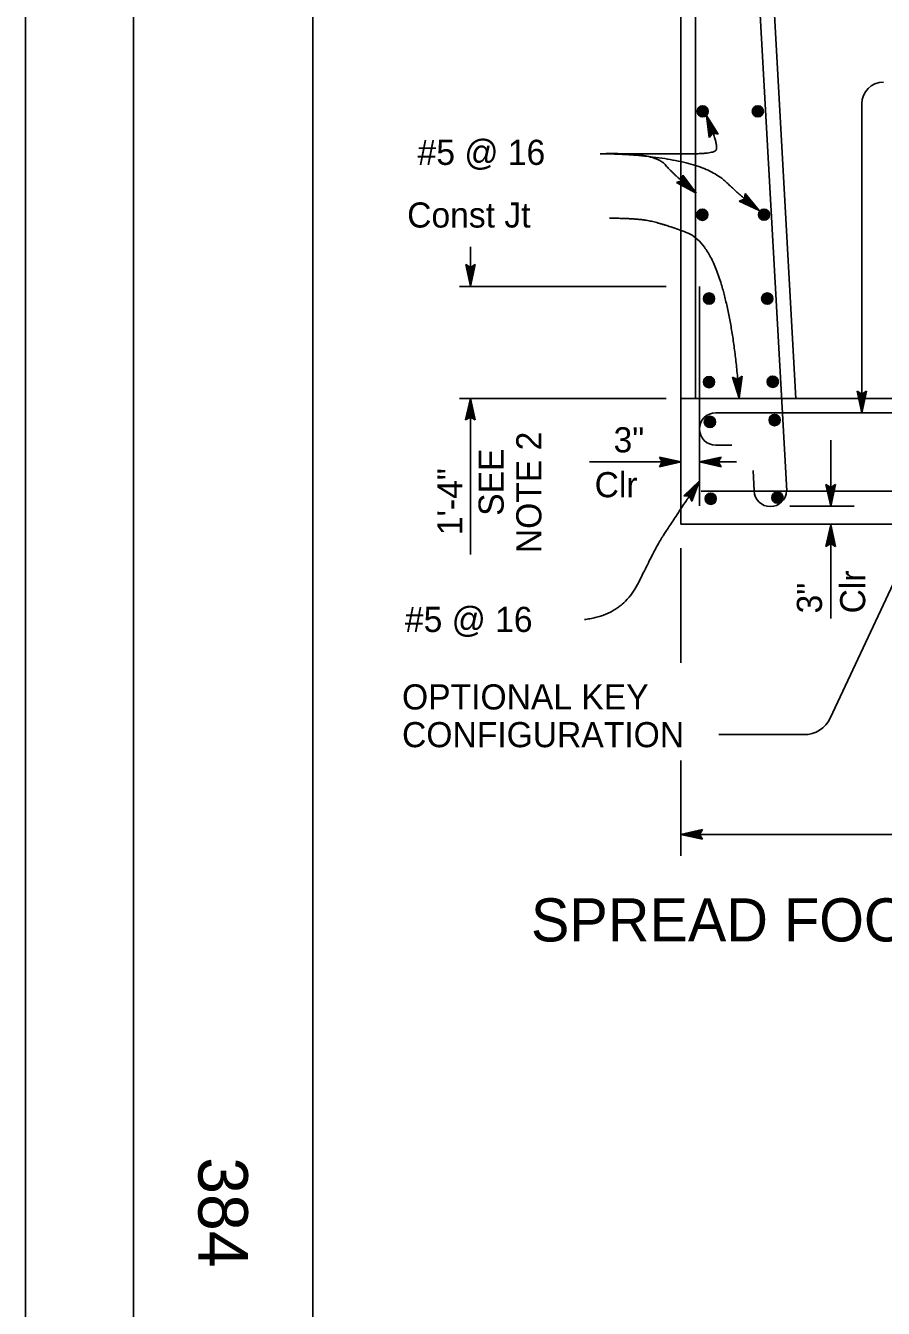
# Model space of a CAD drawing. Extents: x -894 to 866, y -472 to 714.
# Drawn here: x -894 to -655.2, y 96.6 to 453.6 of the extents above; entities that cross this region are included whole.
import ezdxf

# ---------------------------------------------------------------- set-up
doc = ezdxf.new("R2010")
doc.units = 0
for name, color, linetype in [('border_PLOTTING-ELEMENTS', 7, 'Continuous'), ('border_rw_22x34_Cut_Lines', 7, 'Continuous'), ('border_SHEET', 7, 'Continuous'), ('border_WITHIN-BORDER-anno', 7, 'Continuous'), ('str_Concrete-A', 7, 'Continuous'), ('str_Reinforcement-A', 7, 'Continuous'), ('str_Reinforcement-B', 7, 'Continuous'), ('str_Reinforcement-C', 7, 'Continuous'), ('str_Reinforcement-D', 7, 'Continuous'), ('str_Text-A', 7, 'Continuous')]:
    doc.layers.add(name, color=color, linetype=linetype)

msp = doc.modelspace()

# ---------------------------------------------------------------- linework, layer by layer
at = {"layer": 'border_PLOTTING-ELEMENTS'}
for points in [[(-894.04, -472.44), (865.96, -472.44), (865.96, 713.56), (-894.04, 713.56)], [(-864.04, 670.56), (835.96, 670.56), (835.96, -429.44), (-864.04, -429.44)]]:
    msp.add_lwpolyline(points, close=True, dxfattribs=at)
at = {"layer": 'border_rw_22x34_Cut_Lines'}
msp.add_lwpolyline([(-864.04, 670.56), (835.96, 670.56), (835.96, -429.44), (-864.04, -429.44)], close=True, dxfattribs=at)
at = {"layer": 'border_SHEET'}
msp.add_line((-814.04, -404.44), (-814.04, 645.56), dxfattribs=at)
at = {"layer": 'str_Concrete-A'}
for p, q in [((-711.59, 564.86), (-711.59, 314.86)), ((-691.59, 564.86), (-679.59, 349.86)), ((-711.59, 349.86), (-541.59, 349.86)), ((-711.59, 314.86), (-644.09, 314.86))]:
    msp.add_line(p, q, dxfattribs=at)
at = {"layer": 'str_Reinforcement-A'}
for p, q in [((-695.41, 561.44), (-682.16, 324.13)), ((-691.52, 329.84), (-691.2, 324.12))]:
    msp.add_line(p, q, dxfattribs=at)
msp.add_arc((-686.71, 324.25), 4.5, 181.6422, 358.4592, dxfattribs=at)
at = {"layer": 'str_Reinforcement-B'}
for p, q in [((-707.59, 561.61), (-707.59, 349.86)), ((-706.43, 380.98), (-706.43, 319.97))]:
    msp.add_line(p, q, dxfattribs=at)
at = {"layer": 'str_Reinforcement-C'}
for centre, radius in [((-705.55, 429.75), 1.56), ((-705.55, 429.75), 1.37), ((-705.55, 429.75), 1.19), ((-705.55, 429.75), 1), ((-705.55, 429.75), 0.812), ((-705.55, 429.75), 0.625), ((-705.55, 429.75), 0.437), ((-705.55, 429.75), 0.187), ((-690.19, 429.75), 1.56), ((-690.19, 429.75), 1.37), ((-690.19, 429.75), 1.19), ((-690.19, 429.75), 1), ((-690.19, 429.75), 0.812), ((-690.19, 429.75), 0.625), ((-690.19, 429.75), 0.437), ((-690.19, 429.75), 0.187), ((-705.64, 400.97), 1.56), ((-705.64, 400.97), 1.37), ((-705.64, 400.97), 1.19), ((-705.64, 400.97), 1), ((-705.64, 400.97), 0.812), ((-705.64, 400.97), 0.625), ((-705.64, 400.97), 0.437), ((-705.64, 400.97), 0.187), ((-688.46, 400.99), 1.56), ((-688.46, 400.99), 1.37), ((-688.46, 400.99), 1.19), ((-688.46, 400.99), 1), ((-688.46, 400.99), 0.812), ((-688.46, 400.99), 0.625), ((-688.46, 400.99), 0.437), ((-688.46, 400.99), 0.187), ((-703.77, 377.65), 1.56), ((-703.77, 377.65), 1.37), ((-703.77, 377.65), 1.19), ((-703.77, 377.65), 1), ((-703.77, 377.65), 0.812), ((-687.57, 377.64), 1.56), ((-687.57, 377.64), 1.37), ((-687.57, 377.64), 1.19), ((-687.57, 377.64), 1), ((-687.57, 377.64), 0.812), ((-703.77, 377.65), 0.625), ((-703.77, 377.65), 0.437), ((-703.77, 377.65), 0.187), ((-687.57, 377.64), 0.625), ((-687.57, 377.64), 0.437), ((-687.57, 377.64), 0.187), ((-703.78, 354.39), 1.56), ((-703.78, 354.39), 1.37), ((-703.78, 354.39), 1.19), ((-703.78, 354.39), 1), ((-703.78, 354.39), 0.812), ((-703.78, 354.39), 0.625), ((-703.78, 354.39), 0.437), ((-703.78, 354.39), 0.187), ((-686.02, 354.49), 1.56), ((-686.02, 354.49), 1.37), ((-686.02, 354.49), 1.19), ((-686.02, 354.49), 1), ((-686.02, 354.49), 0.812), ((-686.02, 354.49), 0.625), ((-686.02, 354.49), 0.437), ((-686.02, 354.49), 0.187), ((-703.53, 343.31), 1.56), ((-703.53, 343.31), 1.37), ((-703.53, 343.31), 1.19), ((-703.53, 343.31), 1), ((-703.53, 343.31), 0.812), ((-703.53, 343.31), 0.625), ((-703.53, 343.31), 0.437), ((-703.53, 343.31), 0.187), ((-685.52, 343.83), 1.56), ((-685.52, 343.83), 1.37), ((-685.52, 343.83), 1.19), ((-685.52, 343.83), 1), ((-685.52, 343.83), 0.812), ((-685.52, 343.83), 0.625), ((-685.52, 343.83), 0.437), ((-685.52, 343.83), 0.187), ((-703.31, 321.93), 1.56), ((-703.31, 321.93), 1.37), ((-703.31, 321.93), 1.19), ((-703.31, 321.93), 1), ((-703.31, 321.93), 0.812), ((-703.31, 321.93), 0.625), ((-703.31, 321.93), 0.437), ((-703.31, 321.93), 0.187), ((-684.73, 322.27), 1.56), ((-684.73, 322.27), 1.37), ((-684.73, 322.27), 1.19), ((-684.73, 322.27), 1), ((-684.73, 322.27), 0.812), ((-684.73, 322.27), 0.625), ((-684.73, 322.27), 0.437), ((-684.73, 322.27), 0.187)]:
    msp.add_circle(centre, radius, dxfattribs=at)
at = {"layer": 'str_Reinforcement-D'}
for p, q in [((-701.93, 345.86), (-546.36, 345.86)), ((-701.93, 336.86), (-697.43, 336.86)), ((-705.99, 324), (-546.36, 324))]:
    msp.add_line(p, q, dxfattribs=at)
msp.add_arc((-701.93, 341.36), 4.5, 90, 270, dxfattribs=at)
at = {"layer": 'str_Text-A'}
for p, q in [((-704.54, 428.61), (-702.77, 425.56)), ((-703.75, 422.52), (-704.46, 428.62)), ((-704.46, 428.62), (-704.46, 428.62)), ((-704.46, 428.62), (-701.23, 423.4)), ((-661.24, 345.86), (-661.24, 431.87)), ((-703.48, 422.84), (-704.01, 427.32)), ((-704, 427.31), (-701.64, 423.5)), ((-703.22, 423.18), (-703.55, 426.02)), ((-703.55, 426.02), (-702.03, 423.56)), ((-702.75, 423.72), (-703.75, 422.52)), ((-703.75, 422.52), (-703.75, 422.52)), ((-702.95, 423.46), (-703.1, 424.71)), ((-703.1, 424.71), (-702.45, 423.66)), ((-701.23, 423.4), (-702.75, 423.72)), ((-701.23, 423.4), (-701.23, 423.4)), ((-711.33, 410.42), (-711.06, 411.95)), ((-711.28, 410.74), (-710.53, 409.73)), ((-711.19, 411.12), (-709.49, 408.82)), ((-711.13, 411.54), (-708.44, 407.92)), ((-711.06, 411.95), (-711.06, 411.95)), ((-711.06, 411.95), (-707.4, 407.01)), ((-712.81, 409.93), (-711.33, 410.42)), ((-707.4, 407.01), (-712.81, 409.93)), ((-712.81, 409.93), (-712.81, 409.93)), ((-708.45, 407.92), (-712.39, 410.05)), ((-709.49, 408.82), (-712.03, 410.2)), ((-710.53, 409.73), (-711.62, 410.32)), ((-707.4, 407.01), (-707.4, 407.01)), ((-695.36, 404.79), (-693.91, 405.35)), ((-689.82, 402.14), (-695.36, 404.79)), ((-695.36, 404.79), (-695.36, 404.79)), ((-690.91, 403), (-694.95, 404.93)), ((-691.99, 403.85), (-694.6, 405.1)), ((-693.08, 404.7), (-694.19, 405.23)), ((-693.91, 405.35), (-693.71, 406.9)), ((-693.87, 405.67), (-693.08, 404.7)), ((-693.8, 406.06), (-691.99, 403.85)), ((-693.76, 406.48), (-690.9, 402.99)), ((-693.71, 406.9), (-693.71, 406.9)), ((-693.71, 406.9), (-689.82, 402.14)), ((-689.82, 402.14), (-689.82, 402.14)), ((-770.2, 380.97), (-770.2, 392.05)), ((-770.2, 381.1), (-771.53, 387.1)), ((-771.53, 387.1), (-771.53, 387.1)), ((-771.53, 387.1), (-770.2, 386.3)), ((-770.2, 382.49), (-771.17, 386.87)), ((-770.2, 383.86), (-770.82, 386.69)), ((-770.2, 385.24), (-770.47, 386.45)), ((-770.2, 386.3), (-768.86, 387.1)), ((-768.86, 387.1), (-770.2, 381.1)), ((-769.22, 386.88), (-770.2, 382.48)), ((-769.58, 386.65), (-770.2, 383.86)), ((-769.92, 386.47), (-770.2, 385.24)), ((-768.86, 387.1), (-768.86, 387.1)), ((-715.7, 380.97), (-773.27, 380.97)), ((-715.7, 380.98), (-771.24, 380.98)), ((-770.2, 381.1), (-770.2, 381.1)), ((-695.39, 349.93), (-697.21, 355.8)), ((-697.21, 355.8), (-697.21, 355.8)), ((-697.21, 355.8), (-695.82, 355.11)), ((-695.51, 351.32), (-696.83, 355.6)), ((-695.62, 352.69), (-696.47, 355.45)), ((-695.73, 354.06), (-696.09, 355.24)), ((-695.82, 355.11), (-694.55, 356.02)), ((-695.56, 355.31), (-695.73, 354.06)), ((-695.22, 355.51), (-695.62, 352.69)), ((-694.89, 355.78), (-695.5, 351.31)), ((-694.55, 356.02), (-695.39, 349.93)), ((-694.55, 356.02), (-694.55, 356.02)), ((-715.7, 349.87), (-771.24, 349.87)), ((-695.39, 349.93), (-695.39, 349.93)), ((-661.24, 345.86), (-662.57, 351.86)), ((-662.57, 351.86), (-662.57, 351.86)), ((-662.57, 351.86), (-661.24, 351.06)), ((-661.25, 347.25), (-662.21, 351.63)), ((-661.24, 348.62), (-661.87, 351.45)), ((-661.24, 350), (-661.51, 351.21)), ((-661.24, 351.06), (-659.9, 351.86)), ((-659.9, 351.86), (-661.24, 345.86)), ((-660.26, 351.64), (-661.24, 347.24)), ((-660.62, 351.41), (-661.24, 348.62)), ((-660.97, 351.23), (-661.24, 350)), ((-659.9, 351.86), (-659.9, 351.86)), ((-715.7, 349.86), (-773.27, 349.86)), ((-771.54, 343.86), (-770.2, 349.86)), ((-771.18, 344.08), (-770.2, 348.48)), ((-770.83, 344.31), (-770.2, 347.1)), ((-770.2, 349.86), (-770.2, 349.86)), ((-770.2, 349.86), (-768.87, 343.86)), ((-770.2, 306.43), (-770.2, 349.86)), ((-770.2, 348.47), (-769.23, 344.1)), ((-770.2, 347.1), (-769.58, 344.27)), ((-770.2, 344.66), (-771.54, 343.86)), ((-771.54, 343.86), (-771.54, 343.86)), ((-770.48, 344.49), (-770.2, 345.72)), ((-770.2, 345.72), (-769.94, 344.51)), ((-768.87, 343.86), (-770.2, 344.66)), ((-768.87, 343.86), (-768.87, 343.86)), ((-661.24, 345.86), (-661.24, 345.86)), ((-669.91, 319.86), (-669.91, 338.19)), ((-737.07, 332.17), (-711.58, 332.17)), ((-716.78, 332.17), (-717.58, 333.51)), ((-717.58, 333.51), (-717.58, 333.51)), ((-717.58, 333.51), (-711.58, 332.17)), ((-711.58, 332.17), (-717.58, 330.84)), ((-717.58, 330.84), (-716.78, 332.17)), ((-717.37, 333.16), (-712.96, 332.17)), ((-712.97, 332.17), (-717.35, 331.2)), ((-714.35, 332.17), (-717.17, 331.55)), ((-717.13, 332.8), (-714.35, 332.17)), ((-716.96, 332.45), (-715.73, 332.17)), ((-715.73, 332.17), (-716.94, 331.91)), ((-711.58, 332.17), (-711.58, 332.17)), ((-706.43, 332.17), (-700.43, 333.5)), ((-706.43, 332.17), (-696.16, 332.17)), ((-700.43, 330.83), (-706.43, 332.17)), ((-706.43, 332.17), (-706.43, 332.17)), ((-700.65, 331.19), (-705.05, 332.17)), ((-705.04, 332.18), (-700.67, 333.14)), ((-703.67, 332.17), (-700.85, 332.8)), ((-700.89, 331.55), (-703.67, 332.17)), ((-702.29, 332.17), (-701.08, 332.44)), ((-701.06, 331.89), (-702.29, 332.17)), ((-700.43, 333.5), (-701.23, 332.17)), ((-701.23, 332.17), (-700.43, 330.83)), ((-700.43, 333.5), (-700.43, 333.5)), ((-717.58, 330.84), (-717.58, 330.84)), ((-700.43, 330.83), (-700.43, 330.83)), ((-669.91, 319.86), (-671.24, 325.86)), ((-671.24, 325.86), (-671.24, 325.86)), ((-671.24, 325.86), (-669.91, 325.06)), ((-669.92, 321.25), (-670.89, 325.63)), ((-669.91, 322.62), (-670.54, 325.45)), ((-669.91, 324), (-670.18, 325.21)), ((-669.91, 325.06), (-668.57, 325.86)), ((-668.57, 325.86), (-669.91, 319.86)), ((-668.93, 325.64), (-669.91, 321.24)), ((-669.29, 325.41), (-669.91, 322.62)), ((-669.64, 325.23), (-669.91, 324)), ((-668.57, 325.86), (-668.57, 325.86)), ((-681.26, 319.86), (-663.37, 319.86)), ((-669.91, 319.86), (-669.91, 319.86)), ((-671.25, 308.68), (-669.91, 314.68)), ((-669.91, 288.59), (-669.91, 314.68)), ((-669.91, 314.68), (-669.91, 314.68)), ((-669.91, 314.68), (-668.58, 308.68)), ((-670.9, 308.89), (-669.91, 313.3)), ((-670.54, 309.13), (-669.92, 311.92)), ((-669.92, 311.92), (-669.29, 309.09)), ((-669.91, 313.29), (-668.94, 308.91)), ((-711.59, 299), (-711.59, 308.16)), ((-669.91, 309.48), (-671.25, 308.68)), ((-671.25, 308.68), (-671.25, 308.68)), ((-670.19, 309.3), (-669.92, 310.53)), ((-670.04, 260.87), (-648.23, 307.3)), ((-669.92, 310.53), (-669.65, 309.32)), ((-668.58, 308.68), (-669.91, 309.48)), ((-668.58, 308.68), (-668.58, 308.68)), ((-711.59, 276.28), (-711.59, 299)), ((-701.03, 256.28), (-677.28, 256.28)), ((-699.25, 256.28), (-700.32, 256.28)), ((-711.59, 222.56), (-711.59, 249.08)), ((-711.59, 228.52), (-705.59, 229.85)), ((-711.59, 228.52), (-541.59, 228.52)), ((-705.59, 227.18), (-711.59, 228.52)), ((-711.59, 228.52), (-711.59, 228.52)), ((-705.81, 227.54), (-710.21, 228.52)), ((-710.2, 228.53), (-705.83, 229.49)), ((-708.83, 228.52), (-706, 229.15)), ((-706.04, 227.9), (-708.83, 228.52)), ((-707.45, 228.52), (-706.24, 228.79)), ((-706.22, 228.24), (-707.45, 228.52)), ((-705.59, 229.85), (-706.39, 228.52)), ((-706.39, 228.52), (-705.59, 227.18)), ((-705.59, 229.85), (-705.59, 229.85)), ((-705.59, 227.18), (-705.59, 227.18))]:
    msp.add_line(p, q, dxfattribs=at)
msp.add_lwpolyline([(-710.78, 322.76), (-706.4, 326.94), (-708.6, 321.3), (-708.77, 321.67), (-707.16, 325.8), (-710.38, 322.74), (-709.97, 322.72), (-707.92, 324.68), (-708.95, 322.04), (-709.12, 322.41), (-708.67, 323.55), (-709.56, 322.7), (-709.25, 322.68), (-708.6, 321.3), (-709.25, 322.68)], close=True, dxfattribs=at)
for centre, radius, start, end in [((-655.24, 431.87), 6, 90, 180), ((-677.28, 264.28), 8, 270, 334.8396)]:
    msp.add_arc(centre, radius, start, end, dxfattribs=at)
for points in [[(-734.1, 417.94), (-723.54, 417.94), (-714.4, 417.94), (-703.25, 417.94), (-700.75, 419.6), (-704.46, 428.62)], [(-734.1, 417.94), (-719.15, 418.41), (-713.21, 411.76), (-707.4, 407.01)], [(-734.1, 417.94), (-723.18, 417.94), (-703.36, 414.26), (-694.37, 405.63), (-689.82, 402.14)], [(-731.49, 400.01), (-723.89, 400.01), (-716.54, 398.46), (-703.84, 393.71), (-696.6, 368.65), (-695.39, 349.93)], [(-706.4, 326.94), (-715.36, 313.55), (-718.74, 308.18), (-727.81, 289.47), (-738.48, 288.32)]]:
    msp.add_open_spline(points, degree=2, dxfattribs=at)

# ---------------------------------------------------------------- texts
at = {"layer": 'border_WITHIN-BORDER-anno'}
msp.add_text('384', height=13.779, rotation=270, dxfattribs=at).set_placement((-845.95, 138.67))
at = {"layer": 'str_Text-A'}
for s, height, p in [('#5 @ 16', 7, (-784.91, 414.85)), ('Const Jt', 7, (-787.82, 397.41)), ('3"', 7, (-730.35, 334.84)), ('Clr', 7, (-735.63, 322.35)), ('#5 @ 16', 7, (-788.44, 284.85)), ('OPTIONAL KEY', 6.9999, (-789.25, 263.28)), ('CONFIGURATION', 6.9999, (-789.25, 252.78)), ('SPREAD FOOTING SECTION', 11.9999, (-753.36, 198.72))]:
    msp.add_text(s, height=height, dxfattribs=at).set_placement(p)
for s, p in [('NOTE 2', (-750.45, 306.79)), ('SEE', (-760.95, 317.18)), ('1\'-4"', (-772.42, 311.79)), ('Clr', (-660.29, 290.02)), ('3"', (-672.33, 290.02))]:
    msp.add_text(s, height=7, rotation=90, dxfattribs=at).set_placement(p)

doc.saveas('drawing.dxf')
